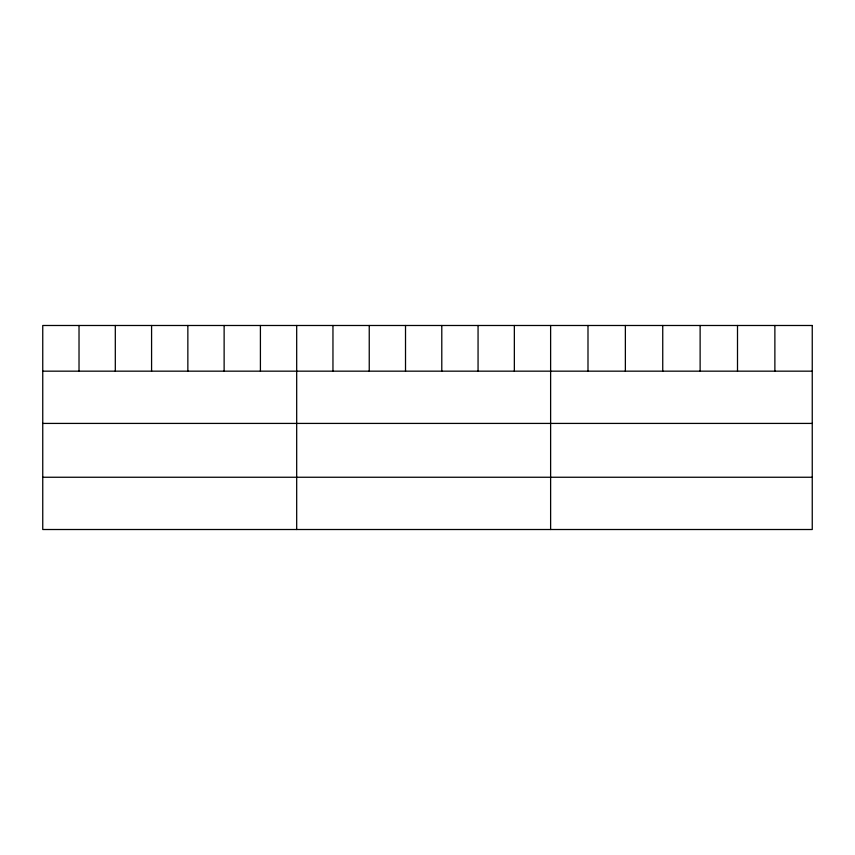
<?xml version="1.0" encoding="UTF-8"?>
<svg xmlns="http://www.w3.org/2000/svg" width="855" height="855" viewBox="0 0 855 855"><rect width="100%" height="100%" fill="white"/><g stroke="black" fill="none" stroke-linecap="round" stroke-linejoin="round"><path stroke-width="1.28" d="M42.75 371.166L812.25 371.166M42.75 423.417L812.25 423.417M42.75 477.25L812.25 477.25M774.876 325.488L774.876 371.166M737.502 325.488L737.502 371.166M700.127 325.488L700.127 371.166M662.743 325.488L662.743 371.166M625.368 325.488L625.368 371.166M587.994 325.488L587.994 371.166M550.62 325.488L550.62 529.512M514.347 325.488L514.347 371.166M478.063 325.488L478.063 371.166M441.789 325.488L441.789 371.166M405.516 325.488L405.516 371.166M369.242 325.488L369.242 371.166M332.958 325.488L332.958 371.166M296.685 325.488L296.685 529.512M260.412 325.488L260.412 371.166M224.128 325.488L224.128 371.166M187.854 325.488L187.854 371.166M151.581 325.488L151.581 371.166M115.307 325.488L115.307 371.166M79.023 325.488L79.023 371.166M812.25 325.488L42.75 325.488L42.75 529.512L812.25 529.512L812.25 325.488"/></g></svg>
